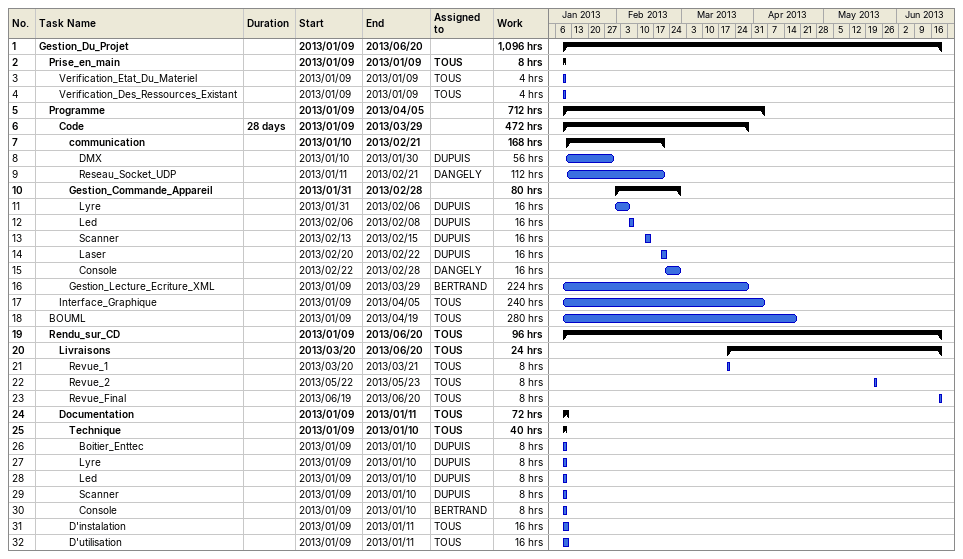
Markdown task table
| ID | Level | Task | Duration | Start | Finish | Resources | Work (h) |
|---|---|---|---|---|---|---|---|
| 1 | 1 | **Gestion_Du_Projet** |  | 2013-01-09 | 2013-06-20 |  | 1096 |
| 2 | 2 | **Prise_en_main** |  | 2013-01-09 | 2013-01-09 | TOUS | 8 |
| 3 | 3 | Verification_Etat_Du_Materiel |  | 2013-01-09 | 2013-01-09 | TOUS | 4 |
| 4 | 3 | Verification_Des_Ressources_Existant |  | 2013-01-09 | 2013-01-09 | TOUS | 4 |
| 5 | 2 | **Programme** |  | 2013-01-09 | 2013-04-05 |  | 712 |
| 6 | 3 | **Code** | 28d | 2013-01-09 | 2013-03-29 |  | 472 |
| 7 | 4 | **communication** |  | 2013-01-10 | 2013-02-21 |  | 168 |
| 8 | 5 | DMX |  | 2013-01-10 | 2013-01-30 | DUPUIS | 56 |
| 9 | 5 | Reseau_Socket_UDP |  | 2013-01-11 | 2013-02-21 | DANGELY | 112 |
| 10 | 4 | **Gestion_Commande_Appareil** |  | 2013-01-31 | 2013-02-28 |  | 80 |
| 11 | 5 | Lyre |  | 2013-01-31 | 2013-02-06 | DUPUIS | 16 |
| 12 | 5 | Led |  | 2013-02-06 | 2013-02-08 | DUPUIS | 16 |
| 13 | 5 | Scanner |  | 2013-02-13 | 2013-02-15 | DUPUIS | 16 |
| 14 | 5 | Laser |  | 2013-02-20 | 2013-02-22 | DUPUIS | 16 |
| 15 | 5 | Console |  | 2013-02-22 | 2013-02-28 | DANGELY | 16 |
| 16 | 4 | Gestion_Lecture_Ecriture_XML |  | 2013-01-09 | 2013-03-29 | BERTRAND | 224 |
| 17 | 3 | Interface_Graphique |  | 2013-01-09 | 2013-04-05 | TOUS | 240 |
| 18 | 2 | BOUML |  | 2013-01-09 | 2013-04-19 | TOUS | 280 |
| 19 | 2 | **Rendu_sur_CD** |  | 2013-01-09 | 2013-06-20 | TOUS | 96 |
| 20 | 3 | **Livraisons** |  | 2013-03-20 | 2013-06-20 | TOUS | 24 |
| 21 | 4 | Revue_1 |  | 2013-03-20 | 2013-03-21 | TOUS | 8 |
| 22 | 4 | Revue_2 |  | 2013-05-22 | 2013-05-23 | TOUS | 8 |
| 23 | 4 | Revue_Final |  | 2013-06-19 | 2013-06-20 | TOUS | 8 |
| 24 | 3 | **Documentation** |  | 2013-01-09 | 2013-01-11 | TOUS | 72 |
| 25 | 4 | **Technique** |  | 2013-01-09 | 2013-01-10 | TOUS | 40 |
| 26 | 5 | Boitier_Enttec |  | 2013-01-09 | 2013-01-10 | DUPUIS | 8 |
| 27 | 5 | Lyre |  | 2013-01-09 | 2013-01-10 | DUPUIS | 8 |
| 28 | 5 | Led |  | 2013-01-09 | 2013-01-10 | DUPUIS | 8 |
| 29 | 5 | Scanner |  | 2013-01-09 | 2013-01-10 | DUPUIS | 8 |
| 30 | 5 | Console |  | 2013-01-09 | 2013-01-10 | BERTRAND | 8 |
| 31 | 4 | D'instalation |  | 2013-01-09 | 2013-01-11 | TOUS | 16 |
| 32 | 4 | D'utilisation |  | 2013-01-09 | 2013-01-11 | TOUS | 16 |
